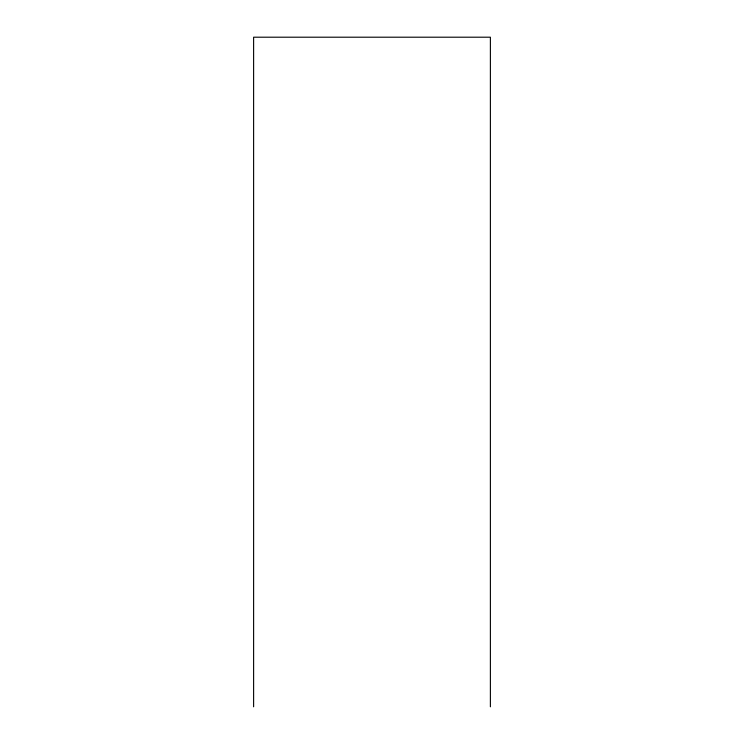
<?xml version="1.0" encoding="UTF-8"?>
<svg xmlns="http://www.w3.org/2000/svg" width="744" height="744" viewBox="0 0 744 744"><rect width="100%" height="100%" fill="white"/><g stroke="black" fill="none" stroke-linecap="round" stroke-linejoin="round"><path stroke-width="1.12" d="M490.389 706.8L490.389 37.2L253.611 37.2L253.611 706.8"/></g></svg>
